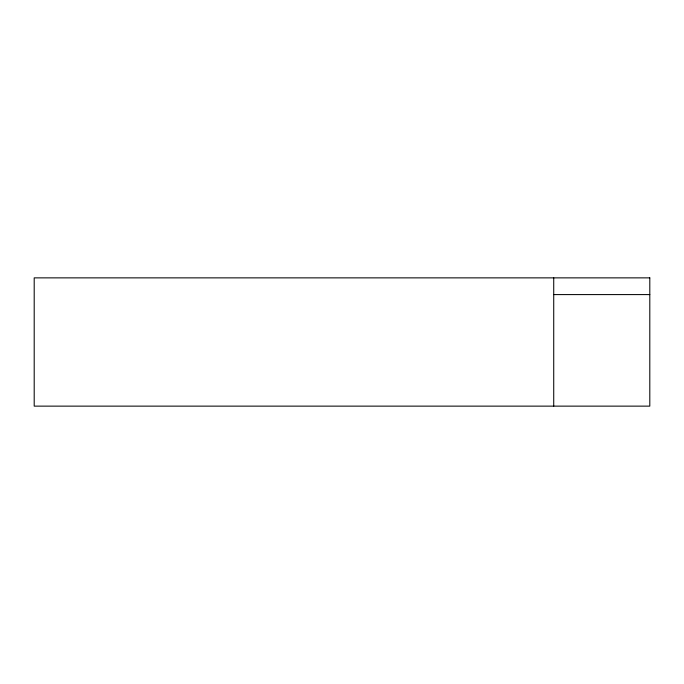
<?xml version="1.0" encoding="UTF-8"?>
<svg xmlns="http://www.w3.org/2000/svg" width="684" height="684" viewBox="0 0 684 684"><rect width="100%" height="100%" fill="white"/><g stroke="black" fill="none" stroke-linecap="round" stroke-linejoin="round"><path stroke-width="1.03" d="M553.775 294.59L649.8 294.59M553.724 277.866L553.724 406.134M649.8 277.866L34.2 277.866L34.2 406.134L649.8 406.134L649.8 277.866"/></g></svg>
